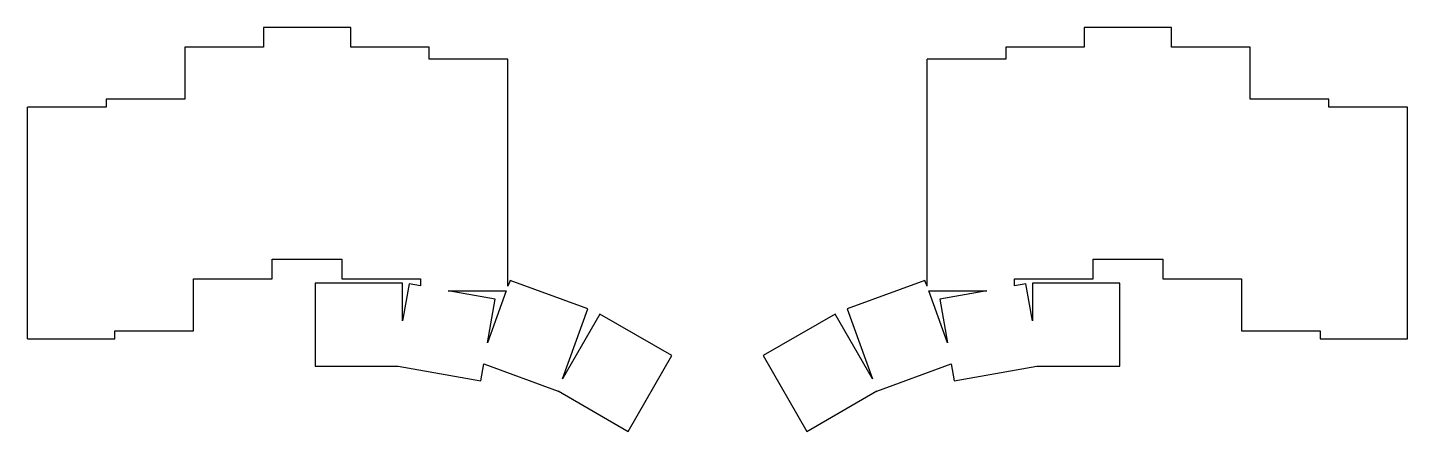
# Model space of a CAD drawing. Header units: millimetres. Extents: x 40 to 356, y -131 to -38.
import ezdxf

# ---------------------------------------------------------------- set-up
doc = ezdxf.new("R2010")
doc.units = ezdxf.units.MM

msp = doc.modelspace()

# ---------------------------------------------------------------- linework, layer by layer
for p, q in [((114, -38.32), (94, -38.32)), ((94, -38.32), (94, -42.82)), ((114, -42.82), (114, -38.32)), ((302, -38.32), (282, -38.32)), ((282, -38.32), (282, -42.82)), ((302, -42.82), (302, -38.32)), ((94, -42.82), (76, -42.82)), ((76, -42.82), (76, -54.7)), ((132, -42.82), (114, -42.82)), ((132, -45.52), (132, -42.82)), ((282, -42.82), (264, -42.82)), ((264, -42.82), (264, -45.52)), ((320, -42.82), (302, -42.82)), ((320, -54.7), (320, -42.82)), ((150, -45.52), (132, -45.52)), ((150, -97.5), (150, -45.52)), ((246, -97.5), (246, -45.52)), ((264, -45.52), (246, -45.52)), ((40, -109.5), (40, -56.5)), ((58, -56.5), (40, -56.5)), ((76, -54.7), (58, -54.7)), ((58, -54.7), (58, -56.5)), ((338, -54.7), (320, -54.7)), ((338, -56.5), (338, -54.7)), ((356, -56.5), (338, -56.5)), ((356, -109.5), (356, -56.5)), ((96, -95.82), (96, -91.32)), ((96, -91.32), (112, -91.32)), ((112, -91.32), (112, -95.82)), ((284, -91.32), (300, -91.32)), ((284, -95.82), (284, -91.32)), ((300, -91.32), (300, -95.82)), ((78, -107.7), (78, -95.82)), ((78, -95.82), (96, -95.82)), ((125.88, -96.8), (105.88, -96.8)), ((105.88, -96.8), (105.88, -115.8)), ((112, -95.82), (130, -95.82)), ((125.88, -105.4), (125.88, -96.8)), ((127.37, -96.95), (125.88, -105.4)), ((130, -97.41), (127.37, -96.95)), ((130, -95.82), (130, -97.41)), ((150.48, -96.18), (150, -97.5)), ((168.34, -102.68), (150.48, -96.18)), ((245.52, -96.18), (227.66, -102.68)), ((246, -97.5), (245.52, -96.18)), ((266, -95.82), (284, -95.82)), ((266, -97.41), (266, -95.82)), ((268.63, -96.95), (266, -97.41)), ((270.12, -105.4), (268.63, -96.95)), ((290.12, -96.8), (270.12, -96.8)), ((270.12, -96.8), (270.12, -105.4)), ((290.12, -115.8), (290.12, -96.8)), ((300, -95.82), (318, -95.82)), ((318, -95.82), (318, -107.7)), ((136.29, -98.52), (149.63, -98.52)), ((147.07, -100.42), (136.29, -98.52)), ((149.63, -98.52), (145.31, -110.4)), ((145.31, -110.4), (147.07, -100.42)), ((246.37, -98.52), (259.71, -98.52)), ((250.69, -110.4), (246.37, -98.52)), ((259.71, -98.52), (248.93, -100.42)), ((248.93, -100.42), (250.69, -110.4)), ((162.52, -118.65), (168.34, -102.68)), ((171.06, -103.86), (162.52, -118.65)), ((187.51, -113.36), (171.06, -103.86)), ((224.94, -103.86), (208.49, -113.36)), ((233.48, -118.65), (224.94, -103.86)), ((227.66, -102.68), (233.48, -118.65)), ((40, -109.5), (60, -109.5)), ((60, -109.5), (60, -107.7)), ((60, -107.7), (78, -107.7)), ((318, -107.7), (336, -107.7)), ((336, -107.7), (336, -109.5)), ((336, -109.5), (356, -109.5)), ((177.51, -130.68), (187.51, -113.36)), ((208.49, -113.36), (218.49, -130.68)), ((105.88, -115.8), (124.88, -115.8)), ((124.88, -115.8), (143.77, -119.13)), ((143.77, -119.13), (144.45, -115.26)), ((144.45, -115.26), (161.5, -121.47)), ((234.5, -121.47), (251.55, -115.26)), ((251.55, -115.26), (252.23, -119.13)), ((252.23, -119.13), (271.12, -115.8)), ((271.12, -115.8), (290.12, -115.8)), ((161.5, -121.47), (161.51, -121.44)), ((161.51, -121.44), (177.51, -130.68)), ((218.49, -130.68), (234.49, -121.44)), ((234.49, -121.44), (234.5, -121.47))]:
    msp.add_line(p, q)

doc.saveas('drawing.dxf')
